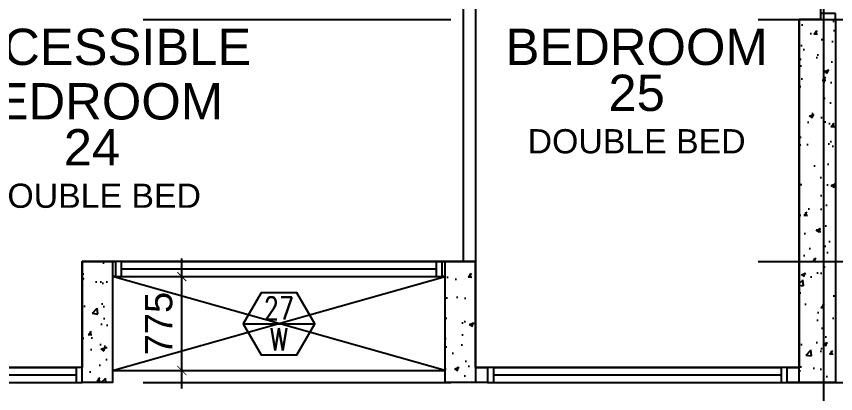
# Model space of a CAD drawing. Header units: millimetres. Extents: x -1214 to 71105, y 7230 to 56309.
# Drawn here: x 57331 to 64100, y 19909 to 23025 of the extents above; entities that cross this region are included whole.
import ezdxf
from ezdxf.enums import TextEntityAlignment as Align

# ---------------------------------------------------------------- set-up
doc = ezdxf.new("R2010")
doc.units = ezdxf.units.MM
doc.header["$MEASUREMENT"] = 0
doc.linetypes.add('CENTERX2', pattern=[101.6, 63.5, -12.7, 12.7, -12.7])
doc.layers.get('0').update_dxf_attribs({"color": 8})
doc.layers.get('Defpoints').update_dxf_attribs({"color": 8})
for name, color, linetype in [('Architectural Features', 8, 'Continuous'), ('channel', 8, 'Continuous'), ('Dry Wall', 8, 'Continuous'), ('GBP Dim', 8, 'Continuous'), ('GBP Text 200', 8, 'Continuous'), ('GBP Text 250', 8, 'Continuous'), ('grid', 8, 'CENTERX2'), ('hatch', 8, 'Continuous'), ('WALL-NEW', 8, 'Continuous'), ('WALL-STRUCTURE', 8, 'Continuous'), ('WINDOW', 8, 'Continuous'), ('Window Mark', 8, 'Continuous'), ('WINDOW-MULLION', 8, 'Continuous'), ('zzz-room mix', 8, 'Continuous')]:
    doc.layers.add(name, color=color, linetype=linetype)
doc.styles.add('BH', font='arial.ttf')
doc.styles.add('ROMANS', font='romans.shx')
doc.dimstyles.new('200 GBP', dxfattribs={"dimscale": 1.5, "dimtxt": 150, "dimasz": 50, "dimexe": 100, "dimexo": 50, "dimgap": 50, "dimtad": 1, "dimdec": 0, "dimzin": 0, "dimdsep": 46, "dimtxsty": 'BH', "dimblk": 'ARCHTICK', "dimcen": 0.09, "dimdle": 100, "dimclrd": 9, "dimclre": 9, "dimclrt": 1, "dimadec": 0, "dimazin": 0, "dimtfac": 1, "dimtdec": 0, "dimtix": 1, "dimtmove": 2, "dimatfit": 3, "dimldrblk": 'ARCHTICK', "dimfxl": 300, "dimfxlon": 1, "dimtolj": 1, "dimtzin": 0, "dimarcsym": 0})
pattern_1 = [(50, (-576161.28, 762350.3), (364.36934, -31.87817), [38.1, -419.1]), (355, (-576161.28, 762350.3), (-70.48565, 382.11329), [30.48, -335.28]), (100.451, (-576130.9, 762347.65), (293.885, 350.23338), [32.38, -356.18]), (46.1842, (-576161.3, 762451.9), (542.15808, -84.08466), [57.15, -628.65]), (96.6356, (-576116.1, 762444.9), (474.80847, 494.8511), [48.57, -534.27]), (351.184, (-576161.3, 762451.9), (474.8092, 494.85024), [45.72, -502.92]), (21, (-576110.48, 762426.5), (303.22976, -204.53104), [38.1, -419.1]), (326, (-576110.48, 762426.5), (123.60406, 368.37593), [30.48, -335.28]), (71.4514, (-576085.2, 762409.46), (426.83298, 163.84572), [32.38, -356.18]), (37.5, (-576161.28, 762350.3), (6.177207, 169.110078), [0, -331.216, 0, -340.36, 0, -336.55]), (7.5, (-576161.28, 762350.3), (133.639325, 200.36115), [0, -194.056, 0, -323.596, 0, -128.27]), (327.5, (-576274.56, 762350.3), (271.18119, -11.457488), [0, -127, 0, -396.24, 0, -525.78]), (317.5, (-576325.36, 762350.3), (296.25836, 50.85298), [0, -165.1, 0, -263.144, 0, -373.38])]

# ---------------------------------------------------------------- blocks, each defined once
blk = doc.blocks.new('A$C65CE4B9A')
at = {"layer": 'grid', "ltscale": 200}
for p, q in [((-5000, 10500), (-5000, -20450)), ((-66500, -12450), (0, -12450)), ((-66500, -14450), (0, -14450)), ((-66500, -15450), (0, -15450))]:
    blk.add_line(p, q, dxfattribs=at)
blk = doc.blocks.new('WINDOW MULLION2')
at = {"layer": 'WINDOW-MULLION', "ltscale": 100}
blk.add_lwpolyline([(25225.9, 19999.9), (25225.9, 20124.9), (25175.9, 20124.9), (25175.9, 19999.9)], close=True, dxfattribs=at)
blk = doc.blocks.new('_ArchTick')
at = {"color": 0, "const_width": 0.1}
blk.add_lwpolyline([(0.5, 0.5), (-0.5, -0.5)], dxfattribs=at)
blk = doc.blocks.new('*D157')
at = {"layer": 'Defpoints', "color": 0, "transparency": 16777216}
for p in [(64100.2, 21905.3), (61075, 19855.2), (64100.2, 16932.5)]:
    blk.add_point(p, dxfattribs=at)
at = {"layer": 'GBP Dim', "color": 9, "lineweight": -2, "transparency": 16777216}
for p, q in [((61075, 17382.5), (61075, 16782.5)), ((64100.2, 17382.5), (64100.2, 16782.5)), ((60925, 16932.5), (64250.2, 16932.5))]:
    blk.add_line(p, q, dxfattribs=at)
at = {"layer": 'GBP Dim', "color": 9, "lineweight": -2, "transparency": 16777216, "xscale": 75, "yscale": 75, "zscale": 75, "rotation": 180}
blk.add_blockref('_ArchTick', (61075, 16932.5), dxfattribs=at)
at = {"layer": 'GBP Dim', "color": 9, "lineweight": -2, "transparency": 16777216, "xscale": 75, "yscale": 75, "zscale": 75}
blk.add_blockref('_ArchTick', (64100.2, 16932.5), dxfattribs=at)
at = {"layer": 'GBP Dim', "transparency": 16777216, "insert": (62587.6, 17122.5), "char_height": 225, "attachment_point": 5, "style": 'BH'}
blk.add_mtext('\\A1;3025', dxfattribs=at)
blk = doc.blocks.new('MISCWINDOWS')
blk.add_line((-4.041, 0), (4.041, 0))
blk.add_lwpolyline([(-2.021, 3.5), (-4.041, 0), (-2.021, -3.5), (2.021, -3.5), (4.041, 0), (2.021, 3.5)], close=True)
at = {"style": 'BH'}
for tag, p in [('MARK_NUMBER', (0, 1.75)), ('DWG_NUMBER', (0, -1.75))]:
    blk.add_attdef(tag, text='', height=2.5, dxfattribs=at).set_placement(p, align=Align.MIDDLE_CENTER)
blk = doc.blocks.new('*D190')
at = {"layer": 'Defpoints', "color": 0, "transparency": 16777216}
for p in [(58150.9, 20875), (58698.1, 20875), (58125, 20100)]:
    blk.add_point(p, dxfattribs=at)
at = {"layer": 'GBP Dim', "color": 9, "lineweight": -2, "transparency": 16777216}
for p, q in [((58698.1, 19950), (58698.1, 21025)), ((58248.1, 20875), (58848.1, 20875)), ((58248.1, 20100), (58848.1, 20100))]:
    blk.add_line(p, q, dxfattribs=at)
at = {"layer": 'GBP Dim', "color": 9, "lineweight": -2, "transparency": 16777216, "xscale": 75, "yscale": 75, "zscale": 75}
for p, rotation in [((58698.1, 20875), 90), ((58698.1, 20100), 270)]:
    blk.add_blockref('_ArchTick', p, dxfattribs=dict(at, rotation=rotation))
at = {"layer": 'GBP Dim', "transparency": 16777216, "insert": (58508.7, 20487.5), "char_height": 225, "attachment_point": 5, "rotation": 90, "style": 'BH'}
blk.add_mtext('\\A1;775', dxfattribs=at)

msp = doc.modelspace()

# ---------------------------------------------------------------- hatches: boundary and pattern name
at = {"layer": 'hatch'}
h = msp.add_hatch(dxfattribs=at)
h.set_pattern_fill('AR-CONC', color=256, scale=2, style=0)
h.set_pattern_definition(pattern_1)
h.paths.add_polyline_path([(64099.2, 20000), (63800, 20000), (63800, 23000), (64099.2, 23000)])
h = msp.add_hatch(dxfattribs=at)
h.set_pattern_fill('AR-CONC', color=256, scale=2, style=0)
h.set_pattern_definition(pattern_1)
h.paths.add_polyline_path([(58125, 20000), (57875, 20000), (57875, 21000), (58125, 21000)])
h = msp.add_hatch(dxfattribs=at)
h.set_pattern_fill('AR-CONC', color=256, scale=2, style=0)
h.set_pattern_definition(pattern_1)
h.paths.add_polyline_path([(61125, 20000), (60875, 20000), (60875, 21000), (61125, 21000)])

# ---------------------------------------------------------------- linework, layer by layer
at = {"layer": 'Architectural Features', "ltscale": 50}
msp.add_line((58125, 20100), (60875, 20100), dxfattribs=at)
at = {"layer": 'channel', "ltscale": 1000}
for p, q in [((60875, 20100), (58125, 20875)), ((58125, 20100), (60875, 20875))]:
    msp.add_line(p, q, dxfattribs=at)
at = {"layer": 'Dry Wall'}
msp.add_lwpolyline([(61025, 23770.1), (61125, 23770.1), (61125, 21000), (61025, 21000)], close=True, dxfattribs=at)
at = {"layer": 'WALL-NEW'}
for points in [[(58125, 20999.9), (58125, 21000), (58150, 21000), (58150, 20875)], [(60875, 20875), (60850, 20875), (60850, 21000), (60875, 21000), (60875, 20999.9)], [(58150, 20875), (58125, 20875)], [(61125, 20125.1), (61225, 20125), (61225, 20000), (61125, 20000)], [(63700, 20125), (63800, 20125), (63800, 20125)], [(63800, 20000), (63700, 20000), (63700, 20125)]]:
    msp.add_lwpolyline(points, dxfattribs=at)
at = {"layer": 'WALL-STRUCTURE'}
for points in [[(63800, 20000), (63800, 23000), (64099.2, 23000), (64099.2, 20000), (63800, 20000)], [(58125, 21000), (58125, 20000), (57875, 20000), (57875, 21000), (58125, 21000), (58125, 20999.9)], [(61125, 20000), (61125, 20000), (60875, 20000), (60875, 21000), (61125, 21000), (61125, 20000)], [(61125, 20125), (61125, 20125.1)]]:
    msp.add_lwpolyline(points, dxfattribs=at)
at = {"layer": 'WINDOW'}
msp.add_lwpolyline([(64099.2, 23050), (63974.2, 23050), (63974.2, 23000), (64099.2, 23000)], close=True, dxfattribs=at)
for points in [[(58201.7, 21000.1), (60800, 20999.8)], [(60800, 20937.5), (58200, 20937.5)], [(58200, 20875), (60800, 20875)], [(55225, 20124.9), (57825, 20125)], [(61275, 20125), (63650, 20125)], [(57825, 20062.5), (55225, 20062.4)], [(63650, 20062.5), (61275, 20062.5)], [(55225, 19999.9), (57825, 20000)], [(61275, 20000), (63650, 20000)]]:
    msp.add_lwpolyline(points, dxfattribs=at)
at = {"layer": 'zzz-room mix'}
msp.add_lwpolyline([(63800, 23000), (63800, 20125), (61124.1, 20124.9), (61125, 21000), (57876.2, 21000), (57875, 20125), (55100, 20125), (55100, 24300), (57300, 24300), (57300, 27000.1), (57300, 27000.1), (60425, 27000.1), (60425, 25800), (61063.3, 25800), (61125, 25800.1), (61125, 26299.9), (62200, 26299.9), (62200, 27000.1), (63800, 27000.1), (63800, 24300), (63974.2, 24300), (63974.2, 23000)], close=True, dxfattribs=at)

# ---------------------------------------------------------------- block references
at = {"layer": 'WALL-NEW'}
msp.add_blockref('A$C65CE4B9A', (69000, 35449.9), dxfattribs=at)
at = {"layer": 'Window Mark'}
ref = msp.add_blockref('MISCWINDOWS', (59500.9, 20485.2), dxfattribs=dict(at, xscale=73.25, yscale=73.25, zscale=73.25))
ref.add_attrib('MARK_NUMBER', '27', dxfattribs={"layer": '0', "height": 183.12, "style": 'ROMANS', "width": 0.8}).set_placement((59500.9, 20613.4), align=Align.MIDDLE_CENTER)
ref.add_attrib('DWG_NUMBER', 'W', dxfattribs={"layer": '0', "height": 183.1, "style": 'ROMANS', "width": 0.8}).set_placement((59500.9, 20357), align=Align.MIDDLE_CENTER)
at = {"layer": 'WINDOW-MULLION'}
for p in [(32974.1, 875.1), (35624.1, 875.1), (32649.1, 0), (36049.1, 0.1), (38474.1, 0.1)]:
    msp.add_blockref('WINDOW MULLION2', p, dxfattribs=at)

# ---------------------------------------------------------------- texts
at = {"layer": 'GBP Text 200', "style": 'BH'}
for p in [(62456, 21893.5), (57956, 21443.5)]:
    msp.add_text('DOUBLE BED', height=200, dxfattribs=at).set_placement(p, align=Align.CENTER)
at = {"layer": 'GBP Text 250', "style": 'BH'}
for s, p in [('ACCESSIBLE', (57956, 22623.4)), ('BEDROOM', (62456, 22623.4)), ('25', (62456, 22243.5)), ('BEDROOM', (57956, 22173.4)), ('24', (57956, 21793.5))]:
    msp.add_text(s, height=300, dxfattribs=at).set_placement(p, align=Align.CENTER)

# ---------------------------------------------------------------- dimensions: what is measured, and where the dimension line sits
at = {"layer": 'GBP Dim'}
dim = msp.add_linear_dim(base=(64100.2, 16932.5), p1=(61075, 19855.2), p2=(64100.2, 21905.3), dimstyle='200 GBP', override={"dimclrt": 256, "dimfxl": 300, "dimfxlon": 1}, dxfattribs=at)
dim.commit()
dim.dimension.update_dxf_attribs({"geometry": '*D157', "text_midpoint": (62587.6, 17122.5)})
dim = msp.add_linear_dim(base=(58698.1, 20875), p1=(58125, 20100), p2=(58150.9, 20875), angle=90, dimstyle='200 GBP', override={"dimasz": 50, "dimclrt": 256, "dimfxl": 300, "dimfxlon": 1}, dxfattribs=at)
dim.commit()
dim.dimension.update_dxf_attribs({"geometry": '*D190', "text_midpoint": (58508.7, 20487.5)})

doc.saveas('drawing.dxf')
